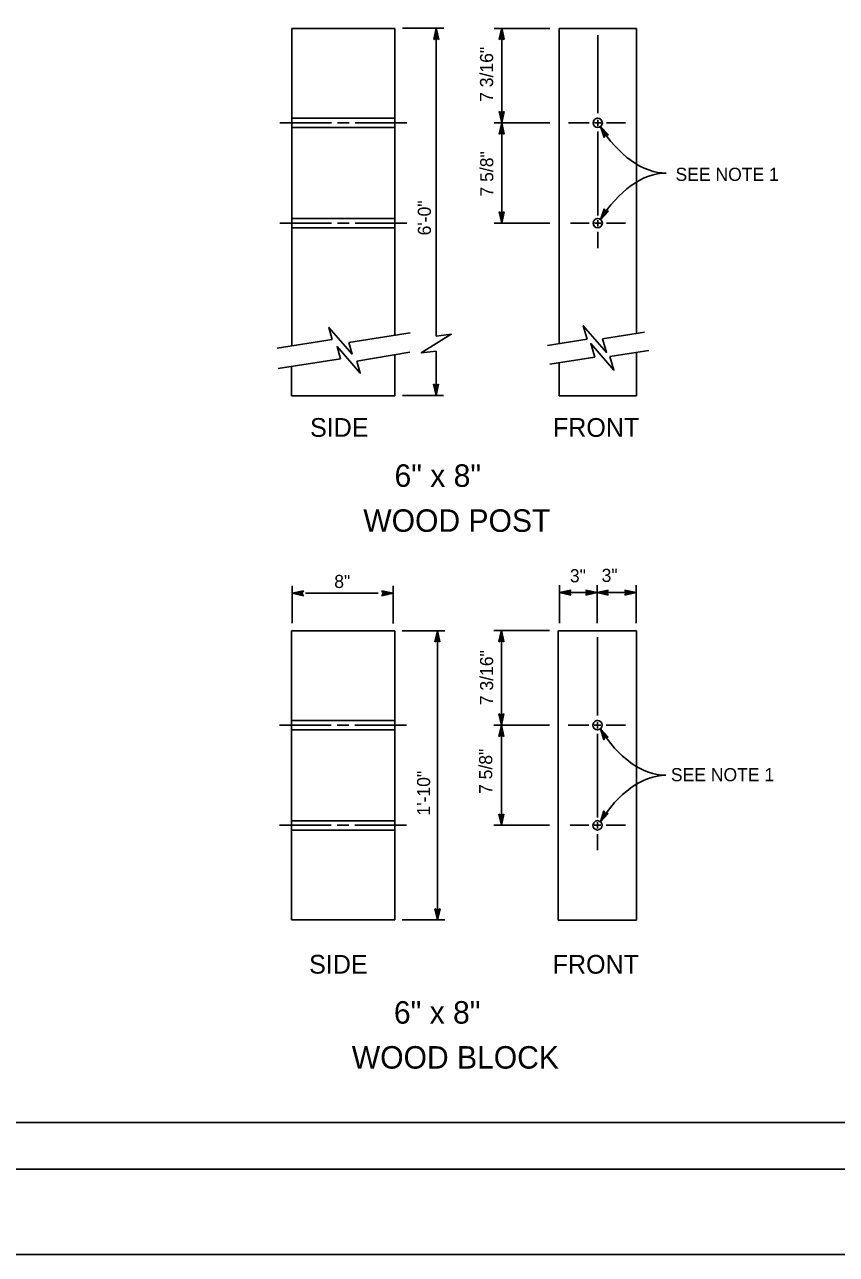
# Model space of a CAD drawing. Extents: x -894 to 866, y -476 to 714.
# Drawn here: x -427 to 7, y -476 to 180 of the extents above; entities that cross this region are included whole.
import ezdxf

# ---------------------------------------------------------------- set-up
doc = ezdxf.new("R2010")
doc.units = 0
for name, color, linetype in [('10 Sheet Format', 7, 'Continuous'), ('56 Stage 3 Anno', 7, 'Continuous'), ('57 Undefined', 7, 'Continuous'), ('60 Nongeo Data', 7, 'Continuous')]:
    doc.layers.add(name, color=color, linetype=linetype)

msp = doc.modelspace()

# ---------------------------------------------------------------- linework, layer by layer
at = {"layer": '10 Sheet Format'}
for p, q in [((-813.45, -406.04), (811.55, -406.04)), ((836.57, -431.04), (-863.43, -431.04))]:
    msp.add_line(p, q, dxfattribs=at)
for points in [[(-894.04, 713.56), (865.96, 713.56), (865.96, -476.44), (-894.04, -476.44)], [(-863.43, 668.96), (836.57, 668.96), (836.57, -431.04), (-863.43, -431.04)]]:
    msp.add_lwpolyline(points, close=True, dxfattribs=at)
at = {"layer": '56 Stage 3 Anno'}
for p, q in [((-224.95, 177.76), (-202.91, 177.76)), ((-208.25, 171.77), (-206.91, 177.76)), ((-208.25, 171.77), (-206.91, 177.76)), ((-206.91, 177.76), (-206.91, 177.76)), ((-206.91, 177.76), (-205.58, 171.76)), ((-206.91, 177.76), (-206.91, 177.76)), ((-206.91, 177.76), (-205.58, 171.76)), ((-206.91, 15.86), (-206.91, 177.76)), ((-175.97, 177.67), (-146.31, 177.67)), ((-173.31, 171.92), (-171.97, 177.92)), ((-173.31, 171.67), (-171.97, 177.67)), ((-171.97, 177.92), (-171.97, 177.92)), ((-171.97, 177.92), (-170.64, 171.92)), ((-171.97, 177.67), (-171.97, 127.24)), ((-171.97, 177.67), (-171.97, 177.67)), ((-171.97, 177.67), (-170.64, 171.67)), ((-206.91, 172.56), (-208.25, 171.77)), ((-206.91, 172.56), (-208.25, 171.77)), ((-208.25, 171.77), (-208.25, 171.77)), ((-208.25, 171.77), (-208.25, 171.77)), ((-207.9, 171.98), (-206.91, 176.38)), ((-207.9, 171.98), (-206.91, 176.38)), ((-207.54, 172.22), (-206.92, 175)), ((-207.54, 172.22), (-206.92, 175)), ((-207.19, 172.39), (-206.92, 173.62)), ((-207.19, 172.39), (-206.92, 173.62)), ((-206.92, 175), (-206.29, 172.18)), ((-206.92, 175), (-206.29, 172.18)), ((-206.92, 173.62), (-206.65, 172.41)), ((-206.92, 173.62), (-206.65, 172.41)), ((-206.91, 176.37), (-205.94, 172)), ((-206.91, 176.37), (-205.94, 172)), ((-205.58, 171.77), (-206.91, 172.56)), ((-205.58, 171.77), (-206.91, 172.56)), ((-205.58, 171.77), (-205.58, 171.77)), ((-205.58, 171.77), (-205.58, 171.77)), ((-171.97, 172.72), (-173.31, 171.92)), ((-171.97, 172.47), (-173.31, 171.67)), ((-173.31, 171.92), (-173.31, 171.92)), ((-173.31, 171.67), (-173.31, 171.67)), ((-172.95, 172.14), (-171.97, 176.54)), ((-172.95, 171.89), (-171.97, 176.29)), ((-172.59, 172.37), (-171.97, 175.16)), ((-172.59, 172.12), (-171.97, 174.91)), ((-172.25, 172.55), (-171.97, 173.78)), ((-172.25, 172.3), (-171.97, 173.53)), ((-171.97, 176.53), (-171, 172.16)), ((-171.97, 176.28), (-171, 171.91)), ((-171.97, 175.16), (-171.35, 172.33)), ((-171.97, 174.91), (-171.35, 172.09)), ((-171.97, 173.78), (-171.7, 172.57)), ((-171.97, 173.53), (-171.7, 172.32)), ((-170.64, 171.92), (-171.97, 172.72)), ((-170.64, 171.67), (-171.97, 172.47)), ((-170.64, 171.92), (-170.64, 171.92)), ((-170.64, 171.67), (-170.64, 171.67)), ((-120.69, 161.1), (-120.69, 174.1)), ((-120.68, 161.1), (-120.68, 132.43)), ((-171.97, 127.24), (-173.3, 133.24)), ((-173.3, 133.24), (-173.3, 133.24)), ((-173.3, 133.24), (-171.97, 132.44)), ((-171.97, 128.63), (-172.94, 133.01)), ((-171.97, 130.01), (-172.59, 132.83)), ((-171.97, 131.39), (-172.23, 132.6)), ((-171.97, 132.44), (-170.63, 133.24)), ((-170.63, 133.24), (-171.97, 127.24)), ((-170.99, 133.03), (-171.97, 128.62)), ((-171.34, 132.79), (-171.97, 130.01)), ((-171.69, 132.62), (-171.97, 131.39)), ((-170.63, 133.24), (-170.63, 133.24)), ((-290.37, 127.24), (-262.81, 127.24)), ((-259.66, 127.24), (-253.36, 127.24)), ((-250.21, 127.24), (-222.66, 127.24)), ((-175.97, 127.24), (-146.31, 127.24)), ((-173.31, 121.24), (-171.97, 127.24)), ((-172.95, 121.46), (-171.97, 125.86)), ((-171.97, 127.24), (-171.97, 127.24)), ((-171.97, 127.24), (-171.97, 73.78)), ((-171.97, 127.24), (-171.97, 127.24)), ((-171.97, 127.24), (-170.64, 121.24)), ((-171.97, 125.85), (-171, 121.48)), ((-136.31, 127.24), (-125.27, 127.24)), ((-118.97, 127.24), (-122.41, 127.24)), ((-120.68, 125.49), (-120.68, 128.89)), ((-117.29, 119.45), (-119.18, 125.3)), ((-119.18, 125.3), (-119.18, 125.3)), ((-119.18, 125.3), (-114.99, 120.81)), ((-105.82, 127.24), (-116.11, 127.24)), ((-171.97, 122.04), (-173.31, 121.24)), ((-173.31, 121.24), (-173.31, 121.24)), ((-172.59, 121.69), (-171.97, 124.48)), ((-172.25, 121.87), (-171.97, 123.1)), ((-171.97, 124.48), (-171.35, 121.65)), ((-171.97, 123.1), (-171.7, 121.89)), ((-170.64, 121.24), (-171.97, 122.04)), ((-170.64, 121.24), (-170.64, 121.24)), ((-120.68, 118.34), (-120.68, 122.59)), ((-120.68, 82.12), (-120.68, 118.34)), ((-117.09, 119.82), (-118.48, 124.11)), ((-118.47, 124.11), (-115.42, 120.83)), ((-116.9, 120.21), (-117.78, 122.92)), ((-117.78, 122.92), (-115.81, 120.81)), ((-116.54, 120.82), (-117.29, 119.45)), ((-117.29, 119.45), (-117.29, 119.45)), ((-116.69, 120.53), (-117.08, 121.73)), ((-117.08, 121.73), (-116.24, 120.83)), ((-114.99, 120.81), (-116.54, 120.82)), ((-114.99, 120.81), (-114.99, 120.81)), ((-171.97, 73.78), (-173.3, 79.78)), ((-173.3, 79.78), (-173.3, 79.78)), ((-173.3, 79.78), (-171.97, 78.98)), ((-171.97, 75.17), (-172.94, 79.54)), ((-171.97, 76.54), (-172.59, 79.37)), ((-171.97, 77.92), (-172.23, 79.13)), ((-171.97, 78.98), (-170.63, 79.78)), ((-170.63, 79.78), (-171.97, 73.78)), ((-170.99, 79.56), (-171.97, 75.16)), ((-171.34, 79.33), (-171.97, 76.54)), ((-171.69, 79.15), (-171.97, 77.92)), ((-170.63, 79.78), (-170.63, 79.78)), ((-120.68, 77.92), (-120.68, 82.12)), ((-119.18, 75.61), (-117.28, 81.45)), ((-114.98, 80.1), (-119.18, 75.61)), ((-118.48, 76.81), (-117.09, 81.07)), ((-115.4, 80.09), (-118.48, 76.8)), ((-117.78, 77.99), (-116.88, 80.74)), ((-115.83, 80.07), (-117.78, 77.99)), ((-117.28, 81.45), (-117.28, 81.45)), ((-117.28, 81.45), (-116.54, 80.09)), ((-117.07, 79.18), (-116.69, 80.35)), ((-116.21, 80.1), (-117.07, 79.18)), ((-116.54, 80.09), (-114.98, 80.1)), ((-114.98, 80.1), (-114.98, 80.1)), ((-290.37, 73.78), (-262.81, 73.78)), ((-259.66, 73.78), (-253.36, 73.78)), ((-250.21, 73.78), (-222.66, 73.78)), ((-175.97, 73.78), (-146.31, 73.78)), ((-171.97, 73.78), (-171.97, 73.78)), ((-135.33, 73.78), (-125.27, 73.78)), ((-118.97, 73.78), (-122.41, 73.78)), ((-120.68, 72.03), (-120.68, 75.43)), ((-119.18, 75.61), (-119.18, 75.61)), ((-105.82, 73.78), (-116.11, 73.78)), ((-120.68, 60.47), (-120.68, 69.12)), ((-206.91, 13.5), (-206.91, 15.86)), ((-206.97, -18.17), (-206.97, 2.56)), ((-206.91, -5.5), (-206.91, 5.5)), ((-206.97, -18.17), (-208.3, -12.17)), ((-208.3, -12.17), (-208.3, -12.17)), ((-208.3, -12.17), (-206.97, -12.97)), ((-206.98, -16.78), (-207.94, -12.41)), ((-206.97, -15.41), (-207.6, -12.59)), ((-206.97, -14.03), (-207.24, -12.82)), ((-206.97, -12.97), (-205.63, -12.17)), ((-205.63, -12.17), (-206.97, -18.17)), ((-205.99, -12.39), (-206.97, -16.8)), ((-206.35, -12.63), (-206.97, -15.41)), ((-206.69, -12.8), (-206.97, -14.03)), ((-205.63, -12.17), (-205.63, -12.17)), ((-225.01, -18.17), (-202.97, -18.17)), ((-206.97, -18.17), (-206.97, -18.17)), ((-283.86, -139.69), (-283.86, -119.72)), ((-283.84, -123.72), (-277.84, -122.39)), ((-283.84, -123.72), (-277.84, -122.39)), ((-277.84, -125.06), (-283.84, -123.72)), ((-283.84, -123.72), (-283.84, -123.72)), ((-277.84, -125.06), (-283.84, -123.72)), ((-283.84, -123.72), (-283.84, -123.72)), ((-278.05, -124.71), (-282.46, -123.72)), ((-278.05, -124.71), (-282.46, -123.72)), ((-282.45, -123.72), (-278.07, -122.75)), ((-282.45, -123.72), (-278.07, -122.75)), ((-281.07, -123.72), (-278.25, -123.1)), ((-281.07, -123.72), (-278.25, -123.1)), ((-278.29, -124.35), (-281.07, -123.72)), ((-278.29, -124.35), (-281.07, -123.72)), ((-279.69, -123.72), (-278.48, -123.46)), ((-279.69, -123.72), (-278.48, -123.46)), ((-278.46, -124), (-279.69, -123.72)), ((-278.46, -124), (-279.69, -123.72)), ((-277.84, -122.39), (-278.64, -123.72)), ((-277.84, -122.39), (-278.64, -123.72)), ((-278.64, -123.72), (-277.84, -125.06)), ((-278.64, -123.72), (-277.84, -125.06)), ((-277.84, -122.39), (-277.84, -122.39)), ((-277.84, -122.39), (-277.84, -122.39)), ((-276.76, -123.72), (-238, -123.72)), ((-235.18, -123.72), (-235.98, -122.38)), ((-235.98, -122.38), (-235.98, -122.38)), ((-235.98, -122.38), (-229.98, -123.72)), ((-229.98, -123.72), (-235.98, -125.05)), ((-235.98, -125.05), (-235.18, -123.72)), ((-235.76, -122.74), (-231.36, -123.72)), ((-231.37, -123.72), (-235.75, -124.69)), ((-232.74, -123.72), (-235.57, -124.35)), ((-235.53, -123.1), (-232.74, -123.72)), ((-235.35, -123.44), (-234.13, -123.72)), ((-234.13, -123.72), (-235.33, -123.99)), ((-229.98, -139.78), (-229.98, -119.72)), ((-229.98, -123.72), (-229.98, -123.72)), ((-141.09, -139.7), (-141.09, -119.35)), ((-141.09, -123.35), (-135.09, -122.02)), ((-135.09, -124.69), (-141.09, -123.35)), ((-141.09, -123.35), (-141.09, -123.35)), ((-135.31, -124.33), (-139.71, -123.35)), ((-139.7, -123.34), (-135.33, -122.38)), ((-138.33, -123.35), (-135.5, -122.72)), ((-135.54, -123.97), (-138.33, -123.35)), ((-137.55, -123.37), (-121.11, -123.37)), ((-136.95, -123.35), (-135.74, -123.08)), ((-135.72, -123.63), (-136.95, -123.35)), ((-135.09, -122.02), (-135.89, -123.35)), ((-135.89, -123.35), (-135.09, -124.69)), ((-135.09, -122.02), (-135.09, -122.02)), ((-126.31, -123.37), (-127.11, -122.03)), ((-127.11, -122.03), (-127.11, -122.03)), ((-127.11, -122.03), (-121.11, -123.37)), ((-121.11, -123.37), (-127.11, -124.7)), ((-127.11, -124.7), (-126.31, -123.37)), ((-126.89, -122.39), (-122.49, -123.37)), ((-122.5, -123.37), (-126.87, -124.34)), ((-123.87, -123.37), (-126.7, -123.99)), ((-126.66, -122.75), (-123.87, -123.37)), ((-126.48, -123.09), (-125.25, -123.37)), ((-125.25, -123.37), (-126.46, -123.63)), ((-121.11, -139.72), (-121.11, -119.37)), ((-121.11, -123.37), (-121.11, -123.37)), ((-121.1, -123.37), (-115.1, -122.04)), ((-121.1, -123.37), (-103.82, -123.37)), ((-115.1, -124.71), (-121.1, -123.37)), ((-121.1, -123.37), (-121.1, -123.37)), ((-115.32, -124.35), (-119.72, -123.37)), ((-119.71, -123.37), (-115.34, -122.4)), ((-118.34, -123.37), (-115.51, -122.75)), ((-115.55, -123.99), (-118.34, -123.37)), ((-116.96, -123.37), (-115.75, -123.11)), ((-115.73, -123.65), (-116.96, -123.37)), ((-115.1, -122.04), (-115.9, -123.37)), ((-115.9, -123.37), (-115.1, -124.71)), ((-115.1, -122.04), (-115.1, -122.04)), ((-105.42, -123.37), (-106.22, -122.03)), ((-106.22, -122.03), (-106.22, -122.03)), ((-106.22, -122.03), (-100.22, -123.37)), ((-100.22, -123.37), (-106.22, -124.7)), ((-106.22, -124.7), (-105.42, -123.37)), ((-106.01, -122.39), (-101.6, -123.37)), ((-101.61, -123.37), (-105.99, -124.34)), ((-102.99, -123.37), (-105.81, -123.99)), ((-105.77, -122.75), (-102.99, -123.37)), ((-105.6, -123.09), (-104.37, -123.37)), ((-104.37, -123.37), (-105.58, -123.63)), ((-100.22, -139.72), (-100.22, -119.37)), ((-100.22, -123.37), (-100.22, -123.37)), ((-277.84, -125.06), (-277.84, -125.06)), ((-277.84, -125.06), (-277.84, -125.06)), ((-235.98, -125.05), (-235.98, -125.05)), ((-135.09, -124.69), (-135.09, -124.69)), ((-127.11, -124.7), (-127.11, -124.7)), ((-115.1, -124.71), (-115.1, -124.71)), ((-106.22, -124.7), (-106.22, -124.7)), ((-225.09, -143.82), (-202.25, -143.82)), ((-207.59, -149.69), (-206.25, -143.69)), ((-207.59, -149.69), (-206.25, -143.69)), ((-206.25, -143.69), (-206.25, -143.69)), ((-206.25, -143.69), (-204.92, -149.69)), ((-206.25, -143.69), (-206.25, -143.69)), ((-206.25, -143.69), (-204.92, -149.69)), ((-206.25, -143.82), (-206.25, -297.97)), ((-176.1, -143.62), (-146.45, -143.62)), ((-173.44, -149.38), (-172.1, -143.38)), ((-173.44, -149.62), (-172.1, -143.62)), ((-172.1, -143.38), (-172.1, -143.38)), ((-172.1, -143.38), (-170.77, -149.38)), ((-172.1, -143.62), (-172.1, -194.06)), ((-172.1, -143.62), (-172.1, -143.62)), ((-172.1, -143.62), (-170.77, -149.62)), ((-206.25, -148.89), (-207.59, -149.69)), ((-206.25, -148.89), (-207.59, -149.69)), ((-207.59, -149.69), (-207.59, -149.69)), ((-207.59, -149.69), (-207.59, -149.69)), ((-207.24, -149.47), (-206.25, -145.07)), ((-207.24, -149.47), (-206.25, -145.07)), ((-206.88, -149.24), (-206.26, -146.45)), ((-206.88, -149.24), (-206.26, -146.45)), ((-206.53, -149.07), (-206.26, -147.84)), ((-206.53, -149.07), (-206.26, -147.84)), ((-206.26, -146.45), (-205.63, -149.28)), ((-206.26, -146.45), (-205.63, -149.28)), ((-206.26, -147.84), (-205.99, -149.04)), ((-206.26, -147.84), (-205.99, -149.04)), ((-206.25, -145.08), (-205.28, -149.46)), ((-206.25, -145.08), (-205.28, -149.46)), ((-204.92, -149.69), (-206.25, -148.89)), ((-204.92, -149.69), (-206.25, -148.89)), ((-204.92, -149.69), (-204.92, -149.69)), ((-204.92, -149.69), (-204.92, -149.69)), ((-172.1, -148.58), (-173.44, -149.38)), ((-172.1, -148.82), (-173.44, -149.62)), ((-173.44, -149.38), (-173.44, -149.38)), ((-173.44, -149.62), (-173.44, -149.62)), ((-173.09, -149.16), (-172.1, -144.76)), ((-173.09, -149.41), (-172.1, -145)), ((-172.73, -148.93), (-172.11, -146.14)), ((-172.73, -149.17), (-172.11, -146.39)), ((-172.38, -148.75), (-172.11, -147.52)), ((-172.38, -149), (-172.11, -147.77)), ((-172.11, -146.14), (-171.48, -148.97)), ((-172.11, -146.39), (-171.48, -149.21)), ((-172.11, -147.52), (-171.84, -148.73)), ((-172.11, -147.77), (-171.84, -148.98)), ((-172.1, -144.77), (-171.13, -149.14)), ((-172.1, -145.01), (-171.13, -149.39)), ((-170.77, -149.38), (-172.1, -148.58)), ((-170.77, -149.62), (-172.1, -148.82)), ((-170.77, -149.38), (-170.77, -149.38)), ((-170.77, -149.62), (-170.77, -149.62)), ((-120.83, -160.2), (-120.83, -147.19)), ((-120.82, -160.2), (-120.82, -188.87)), ((-172.1, -194.06), (-173.43, -188.06)), ((-173.43, -188.06), (-173.43, -188.06)), ((-173.43, -188.06), (-172.1, -188.86)), ((-172.11, -192.66), (-173.07, -188.29)), ((-172.1, -191.29), (-172.73, -188.47)), ((-172.1, -189.91), (-172.37, -188.7)), ((-172.1, -188.86), (-170.76, -188.06)), ((-170.76, -188.06), (-172.1, -194.06)), ((-171.12, -188.27), (-172.1, -192.68)), ((-171.48, -188.51), (-172.1, -191.29)), ((-171.83, -188.68), (-172.1, -189.91)), ((-170.76, -188.06), (-170.76, -188.06)), ((-290.51, -194.06), (-262.95, -194.06)), ((-259.8, -194.06), (-253.5, -194.06)), ((-250.35, -194.06), (-222.79, -194.06)), ((-176.1, -194.06), (-146.45, -194.06)), ((-173.44, -200.05), (-172.1, -194.06)), ((-173.09, -199.84), (-172.1, -195.44)), ((-172.73, -199.6), (-172.11, -196.82)), ((-172.11, -196.82), (-171.48, -199.64)), ((-172.1, -194.06), (-172.1, -194.06)), ((-172.1, -194.06), (-172.1, -247.52)), ((-172.1, -194.06), (-172.1, -194.06)), ((-172.1, -194.06), (-170.77, -200.05)), ((-172.1, -195.45), (-171.13, -199.82)), ((-136.45, -194.06), (-125.4, -194.06)), ((-119.1, -194.06), (-122.54, -194.06)), ((-120.82, -195.8), (-120.82, -192.4)), ((-117.42, -201.84), (-119.32, -196)), ((-119.32, -196), (-119.32, -196)), ((-119.32, -196), (-115.12, -200.49)), ((-105.96, -194.06), (-116.24, -194.06)), ((-172.1, -199.25), (-173.44, -200.05)), ((-173.44, -200.05), (-173.44, -200.05)), ((-172.38, -199.43), (-172.11, -198.2)), ((-172.11, -198.2), (-171.84, -199.41)), ((-170.77, -200.05), (-172.1, -199.25)), ((-170.77, -200.05), (-170.77, -200.05)), ((-120.82, -202.96), (-120.82, -198.71)), ((-120.82, -239.17), (-120.82, -202.96)), ((-117.23, -201.48), (-118.62, -197.18)), ((-118.61, -197.19), (-115.55, -200.47)), ((-117.04, -201.09), (-117.92, -198.38)), ((-117.92, -198.38), (-115.94, -200.49)), ((-116.68, -200.47), (-117.42, -201.84)), ((-117.42, -201.84), (-117.42, -201.84)), ((-116.83, -200.76), (-117.22, -199.57)), ((-117.22, -199.57), (-116.37, -200.47)), ((-115.12, -200.49), (-116.68, -200.47)), ((-115.12, -200.49), (-115.12, -200.49)), ((-172.1, -247.52), (-173.43, -241.52)), ((-173.43, -241.52), (-173.43, -241.52)), ((-173.43, -241.52), (-172.1, -242.32)), ((-172.11, -246.13), (-173.07, -241.75)), ((-172.1, -244.76), (-172.73, -241.93)), ((-172.1, -243.37), (-172.37, -242.17)), ((-172.1, -242.32), (-170.76, -241.52)), ((-170.76, -241.52), (-172.1, -247.52)), ((-171.12, -241.74), (-172.1, -246.14)), ((-171.48, -241.97), (-172.1, -244.76)), ((-171.83, -242.14), (-172.1, -243.37)), ((-170.76, -241.52), (-170.76, -241.52)), ((-120.82, -243.38), (-120.82, -239.17)), ((-119.32, -245.69), (-117.42, -239.85)), ((-115.12, -241.2), (-119.32, -245.69)), ((-115.53, -241.21), (-118.62, -244.5)), ((-118.61, -244.49), (-117.23, -240.23)), ((-117.91, -243.31), (-117.02, -240.56)), ((-115.96, -241.23), (-117.91, -243.31)), ((-117.42, -239.85), (-117.42, -239.85)), ((-117.42, -239.85), (-116.68, -241.21)), ((-117.21, -242.12), (-116.83, -240.94)), ((-116.35, -241.2), (-117.21, -242.12)), ((-116.68, -241.21), (-115.12, -241.2)), ((-115.12, -241.2), (-115.12, -241.2)), ((-290.51, -247.52), (-262.95, -247.52)), ((-259.8, -247.52), (-253.5, -247.52)), ((-250.35, -247.52), (-222.79, -247.52)), ((-176.1, -247.52), (-146.45, -247.52)), ((-172.1, -247.52), (-172.1, -247.52)), ((-135.46, -247.52), (-125.4, -247.52)), ((-119.1, -247.52), (-122.54, -247.52)), ((-120.82, -249.27), (-120.82, -245.87)), ((-119.32, -245.69), (-119.32, -245.69)), ((-105.96, -247.52), (-116.24, -247.52)), ((-120.82, -260.83), (-120.82, -252.17)), ((-206.25, -298.02), (-207.58, -292.02)), ((-207.58, -292.02), (-207.58, -292.02)), ((-207.58, -292.02), (-206.25, -292.82)), ((-206.26, -296.63), (-207.22, -292.25)), ((-206.25, -295.26), (-206.88, -292.43)), ((-206.25, -293.87), (-206.52, -292.67)), ((-206.25, -292.82), (-204.91, -292.02)), ((-204.91, -292.02), (-206.25, -298.02)), ((-205.27, -292.24), (-206.25, -296.64)), ((-205.63, -292.47), (-206.25, -295.26)), ((-205.98, -292.64), (-206.25, -293.87)), ((-204.91, -292.02), (-204.91, -292.02)), ((-225.09, -297.97), (-202.25, -297.97)), ((-206.25, -298.02), (-206.25, -298.02))]:
    msp.add_line(p, q, dxfattribs=at)
msp.add_lwpolyline([(-206.91, 13.5), (-198.91, 14.5), (-214.91, 4.5), (-206.91, 5.5)], dxfattribs=at)
for centre in [(-120.76, 127.24), (-120.76, 73.78), (-120.9, -194.06), (-120.9, -247.52)]:
    msp.add_arc(centre, 2.5, 268.66501, 269.39196, dxfattribs=at)
for centre, major_axis, start_param, end_param in [((-96.82, 137.61), (-21.36, 34.66), 1.53997, 2.78947), ((-96.82, 63.31), (-21.36, -34.66), 3.493715, 4.743215), ((-96.96, -183.69), (-21.36, 34.66), 1.53997, 2.78947), ((-96.96, -257.99), (-21.36, -34.66), 3.493715, 4.743215)]:
    msp.add_ellipse(centre, major_axis=major_axis, ratio=0.626389, start_param=start_param, end_param=end_param, dxfattribs=at)
at = {"layer": '60 Nongeo Data'}
for p, q in [((-284.07, 177.61), (-228.95, 177.61)), ((-284.07, 8.19), (-284.07, 177.61)), ((-228.95, 14.36), (-228.95, 177.61)), ((-141.31, 177.61), (-141.31, 177.67)), ((-141.31, 177.61), (-99.96, 177.61)), ((-141.31, 9.36), (-141.31, 177.61)), ((-99.96, 177.61), (-99.96, 14.91)), ((-284.07, 129.71), (-228.95, 129.71)), ((-284.07, 124.71), (-228.95, 124.71)), ((-99.97, 122.81), (-99.96, 122.81)), ((-99.97, 86.78), (-99.96, 86.78)), ((-284.07, 76.25), (-228.95, 76.25)), ((-99.97, 73.78), (-99.96, 73.78)), ((-284.07, 71.25), (-228.95, 71.25)), ((-253.64, 10.08), (-220.86, 15.26)), ((-118.14, 12.08), (-95.83, 15.61)), ((-291.75, 7.1), (-262.39, 11.75)), ((-147.57, 8.46), (-126.32, 11.82)), ((-291.21, -3.83), (-258.01, 1.43)), ((-249.38, 0.15), (-221.03, 4.88)), ((-229.01, -18.33), (-229.01, 3.52)), ((-146.25, -1.54), (-122.36, 2.24)), ((-114.2, 2.6), (-93.41, 5.88)), ((-100.02, 4.61), (-100.02, -18.33)), ((-284.13, -18.33), (-284.13, -2.8)), ((-141.37, -18.33), (-141.37, -0.75)), ((-284.13, -18.33), (-229.01, -18.33)), ((-100.02, -18.33), (-141.37, -18.33)), ((-284.21, -298.02), (-284.21, -143.69)), ((-284.21, -143.69), (-229.09, -143.69)), ((-230.14, -143.78), (-230.14, -143.62)), ((-229.09, -143.69), (-229.09, -298.02)), ((-141.82, -143.72), (-100.02, -143.72)), ((-141.82, -298.05), (-141.82, -143.72)), ((-141.45, -143.69), (-141.45, -143.62)), ((-141.45, -143.69), (-100.09, -143.69)), ((-100.02, -143.72), (-100.02, -298.05)), ((-284.21, -191.58), (-229.09, -191.58)), ((-284.21, -196.58), (-229.09, -196.58)), ((-100.11, -198.49), (-100.09, -198.49)), ((-100.11, -234.52), (-100.09, -234.52)), ((-284.21, -245.05), (-229.09, -245.05)), ((-100.11, -247.52), (-100.09, -247.52)), ((-284.21, -250.05), (-229.09, -250.05)), ((-229.09, -298.02), (-284.21, -298.02)), ((-100.02, -298.05), (-141.82, -298.05))]:
    msp.add_line(p, q, dxfattribs=at)
for points in [[(-253.64, 10.08), (-251.86, 3.91), (-264.24, 18.15), (-262.39, 11.75)], [(-118.14, 12.08), (-116.03, 4.8), (-128.41, 19.04), (-126.32, 11.82)], [(-249.38, 0.15), (-247.49, -6.37), (-259.87, 7.86), (-258.01, 1.43)], [(-114.2, 2.6), (-112.09, -4.7), (-124.47, 9.53), (-122.36, 2.24)]]:
    msp.add_lwpolyline(points, dxfattribs=at)
for centre, start, end in [((-120.62, 127.24), 89.80821, 179.88642), ((-120.62, 127.24), 179.91294, 267.84712), ((-120.76, 127.24), 270.18972, 89.80821), ((-120.62, 73.78), 89.80821, 179.88642), ((-120.62, 73.78), 179.91294, 267.84712), ((-120.76, 73.78), 270.18972, 89.80821), ((-120.76, -194.06), 89.80821, 179.88642), ((-120.76, -194.06), 179.91294, 267.84712), ((-120.9, -194.06), 270.18972, 89.80821), ((-120.76, -247.52), 89.80821, 179.88642), ((-120.76, -247.52), 179.91294, 267.84712), ((-120.9, -247.52), 270.18972, 89.80821)]:
    msp.add_arc(centre, 2.5, start, end, dxfattribs=at)

# ---------------------------------------------------------------- texts
at = {"layer": '57 Undefined'}
for s, p in [('7 3/16"', (-176.57, 138.46)), ('7 5/8"', (-176.46, 87.96)), ('6\'-0"', (-209.75, 67.22)), ('7 3/16"', (-176.55, -183.43)), ('7 5/8"', (-177.02, -230.8)), ('1\'-10"', (-210.16, -242.29))]:
    msp.add_text(s, height=7, rotation=90, dxfattribs=at).set_placement(p)
for s, height, p in [('SEE NOTE 1', 7, (-79.22, 96.31)), ('SIDE', 10, (-274.27, -40.25)), ('FRONT', 10, (-144.62, -40.25)), ('6" x 8"', 12, (-229.18, -66.93)), ('WOOD POST', 12, (-245.86, -90.93)), ('3"', 7, (-135.59, -117.86)), ('3"', 7, (-118.65, -117.65)), ('8"', 7, (-261.35, -120.9)), ('SEE NOTE 1', 7, (-81.68, -223.99)), ('SIDE', 10, (-274.76, -326.64)), ('FRONT', 10, (-144.78, -326.67)), ('6" x 8"', 12, (-229.5, -353.32)), ('WOOD BLOCK', 12, (-251.99, -377.32))]:
    msp.add_text(s, height=height, dxfattribs=at).set_placement(p)

doc.saveas('drawing.dxf')
